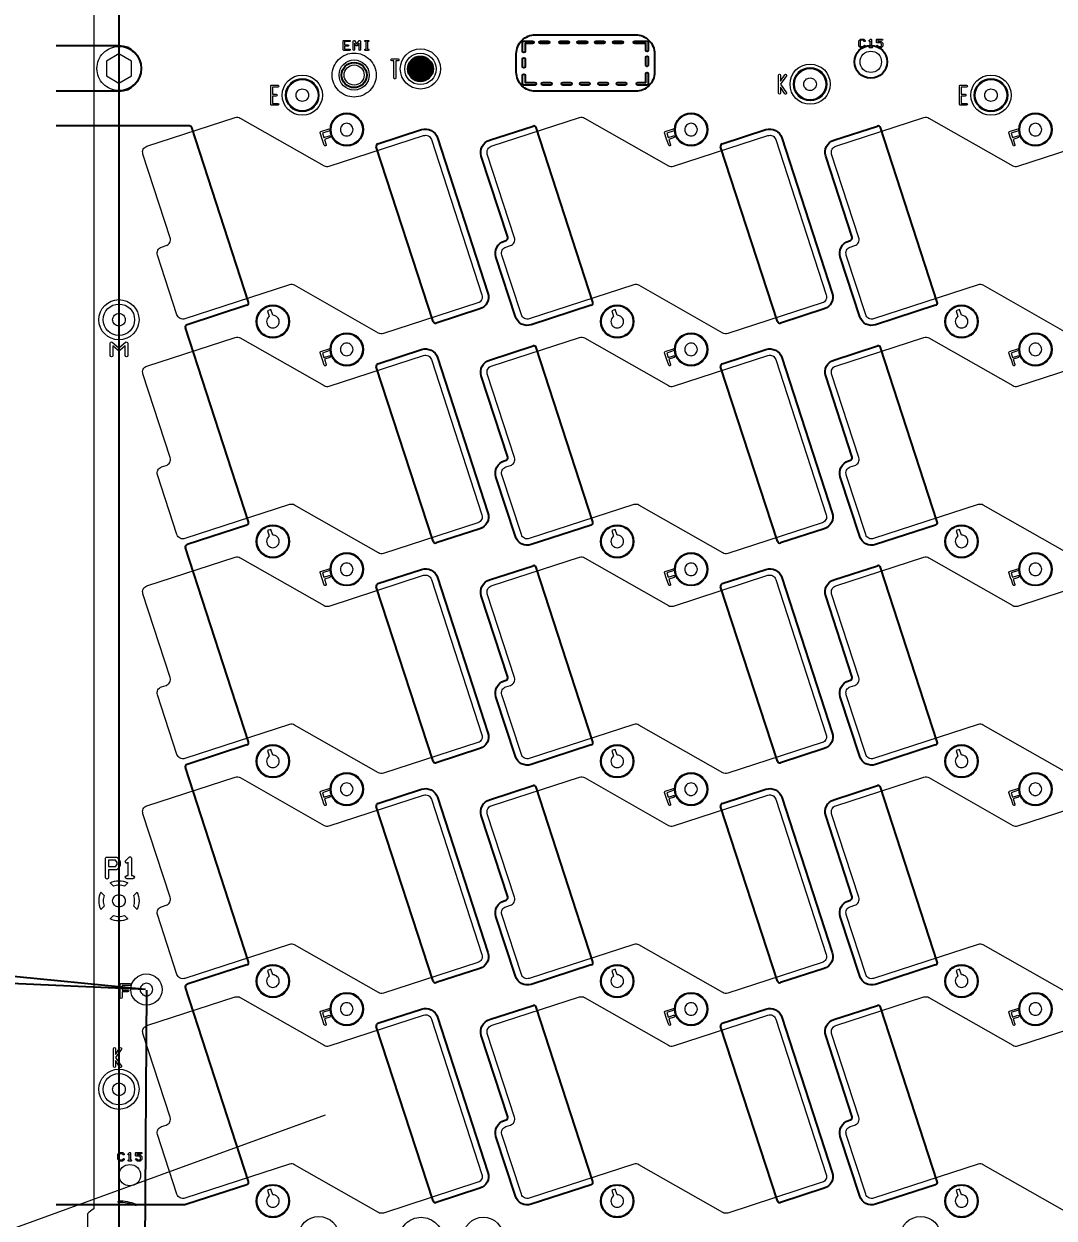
# Model space of a CAD drawing. Extents: x 2864 to 3941, y 2420 to 3182.
# Drawn here: x 3046.4 to 3128.4, y 2674.8 to 2769.9 of the extents above; entities that cross this region are included whole.
import ezdxf

# ---------------------------------------------------------------- set-up
doc = ezdxf.new("R2010")
doc.units = 0
doc.layers.get('0').update_dxf_attribs({"lineweight": 0})
doc.layers.get('Defpoints').update_dxf_attribs({"lineweight": 0})
for name, color, linetype in [('emia-t', 4, 'Continuous'), ('emia-t-dxf', 4, 'Continuous'), ('尺寸线', 3, 'Continuous'), ('工令码', 143, 'Continuous')]:
    doc.layers.add(name, color=color, linetype=linetype)
doc.layers.add('備註', color=1, linetype='Continuous', lineweight=0)
doc.styles.get("Standard").update_dxf_attribs({"font": 'simplex.shx', "height": 2.7})
doc.dimstyles.get("Standard").update_dxf_attribs({"dimtxt": 6, "dimasz": 0.18, "dimexe": 0.18, "dimexo": 0.0625, "dimgap": 0.09, "dimtad": 0, "dimzin": 0, "dimdsep": 46, "dimtxsty": 'Standard', "dimcen": 0.09, "dimadec": 0, "dimazin": 0, "dimtfac": 1, "dimtdec": 4, "dimtofl": 0, "dimtmove": 0, "dimatfit": 3, "dimfxl": 0, "dimtolj": 1, "dimtzin": 0, "dimarcsym": 0})

# ---------------------------------------------------------------- blocks, each defined once
blk = doc.blocks.new('PAD_R1')
at = {"layer": 'emia-t', "const_width": 0.5}
blk.add_lwpolyline([(0.25, 0, 1), (-0.25, 0, 1)], format="xyb", close=True, dxfattribs=at)
blk = doc.blocks.new('*D2')
at = {"layer": 'Defpoints', "color": 0, "linetype": 'Continuous'}
for p in [(3026.013, 3051.021), (3072.138, 3048.956), (3056.202, 2693.01)]:
    blk.add_point(p, dxfattribs=at)
at = {"layer": '尺寸线', "color": 0, "linetype": 'Continuous', "lineweight": -2}
for p, q in [((3026.005, 3050.841), (3018.361, 2880.116)), ((3072.076, 3048.959), (3025.833, 3051.029)), ((3010.084, 2695.255), (3017.755, 2866.578)), ((3056.139, 2693.013), (3009.896, 2695.083))]:
    blk.add_line(p, q, dxfattribs=at)
at = {"layer": '尺寸线', "color": 0, "linetype": 'Continuous'}
for points in [[(3026.035, 3050.84), (3025.975, 3050.843), (3026.013, 3051.021)], [(3010.054, 2695.256), (3010.114, 2695.254), (3010.076, 2695.075)]]:
    blk.add_solid(points, dxfattribs=at)
at = {"layer": '尺寸线', "color": 0, "linetype": 'Continuous', "insert": (3018.058, 2873.347), "char_height": 2.7, "attachment_point": 5, "rotation": 87.4364}
blk.add_mtext('\\A1;356.30', dxfattribs=at)
blk = doc.blocks.new('*D3')
at = {"layer": 'Defpoints', "color": 0, "linetype": 'Continuous'}
for p in [(3056.202, 2693.01), (3291.338, 2691.456), (3291.074, 2651.475)]:
    blk.add_point(p, dxfattribs=at)
at = {"layer": '尺寸线', "color": 0, "linetype": 'Continuous', "lineweight": -2}
for p, q in [((3056.201, 2692.948), (3055.936, 2652.85)), ((3291.338, 2691.393), (3291.073, 2651.295)), ((3056.117, 2653.028), (3166.923, 2652.296)), ((3290.894, 2651.476), (3180.088, 2652.209))]:
    blk.add_line(p, q, dxfattribs=at)
at = {"layer": '尺寸线', "color": 0, "linetype": 'Continuous'}
for points in [[(3056.118, 2653.058), (3056.117, 2652.998), (3055.937, 2653.03)], [(3290.894, 2651.446), (3290.894, 2651.506), (3291.074, 2651.475)]]:
    blk.add_solid(points, dxfattribs=at)
at = {"layer": '尺寸线', "color": 0, "linetype": 'Continuous', "insert": (3173.506, 2652.252), "char_height": 2.7, "attachment_point": 5, "rotation": 359.62128}
blk.add_mtext('\\A1;235.14', dxfattribs=at)
blk = doc.blocks.new('*D4')
at = {"layer": 'Defpoints', "color": 0, "linetype": 'Continuous'}
for p in [(3033.821, 2860.192), (3072.138, 2856.456), (3056.202, 2693.01)]:
    blk.add_point(p, dxfattribs=at)
at = {"layer": '尺寸线', "color": 0, "linetype": 'Continuous', "lineweight": -2}
for p, q in [((3033.803, 2860.013), (3026.485, 2784.957)), ((3072.076, 2856.462), (3033.642, 2860.21)), ((3017.901, 2696.925), (3025.22, 2771.981)), ((3056.139, 2693.016), (3017.705, 2696.764))]:
    blk.add_line(p, q, dxfattribs=at)
at = {"layer": '尺寸线', "color": 0, "linetype": 'Continuous'}
for points in [[(3033.833, 2860.01), (3033.773, 2860.016), (3033.821, 2860.192)], [(3017.872, 2696.928), (3017.931, 2696.923), (3017.884, 2696.746)]]:
    blk.add_solid(points, dxfattribs=at)
at = {"layer": '尺寸线', "color": 0, "linetype": 'Continuous', "insert": (3025.852, 2778.469), "char_height": 2.7, "attachment_point": 5, "rotation": 84.43096}
blk.add_mtext('\\A1;164.22', dxfattribs=at)

msp = doc.modelspace()

# ---------------------------------------------------------------- linework, layer by layer
for p, q in [((3073.739, 2767.762), (3073.623, 2767.762)), ((3055.451, 2699.371), (3055.185, 2699.638))]:
    msp.add_line(p, q)
at = {"linetype": 'Continuous'}
for points in [[(3052.011, 2859.575), (3052.011, 2675.562, 0.044688), (3051.511, 2675.159), (3051.511, 2669.978, 0.044688), (3052.011, 2669.575), (3052.011, 2664.819, -0.414215), (3053.261, 2663.569, -0.414215), (3052.011, 2662.319), (3052.011, 2659.569), (3306.011, 2659.569), (3306.011, 2662.319, -0.414215), (3304.761, 2663.569, -0.414215), (3306.011, 2664.819), (3306.011, 2704.575, 0.044688), (3306.511, 2704.978), (3306.511, 2710.159, 0.044688), (3306.011, 2710.562), (3306.011, 2766.319), (3306.011, 2859.575, 0.044688)], [(3072.657, 2767.812), (3072.657, 2768.507, -0.742416), (3072.749, 2768.535), (3072.939, 2768.25)], [(3072.757, 2768.342), (3072.757, 2767.812, -1), (3072.657, 2767.812)], [(3073.121, 2768.342), (3072.981, 2768.132, -0.535214), (3072.898, 2768.132), (3072.757, 2768.342)], [(3072.939, 2768.25), (3073.129, 2768.535, -0.742402), (3073.221, 2768.507), (3073.221, 2767.812, -1), (3073.121, 2767.812), (3073.121, 2768.342)], [(3073.623, 2767.762, -1), (3073.623, 2767.862), (3073.689, 2767.862), (3073.689, 2768.457), (3073.623, 2768.457, -1), (3073.623, 2768.557), (3073.739, 2768.557), (3073.855, 2768.557, -1), (3073.855, 2768.457), (3073.789, 2768.457), (3073.789, 2767.862), (3073.855, 2767.862, -1), (3073.855, 2767.762), (3073.739, 2767.762)], [(3113.794, 2768.49), (3113.78, 2768.476, -1), (3113.709, 2768.547)], [(3113.844, 2767.965), (3113.745, 2767.965, -1), (3113.745, 2768.065), (3113.794, 2768.065), (3113.794, 2768.49)], [(3113.709, 2768.547), (3113.809, 2768.646, -0.669786), (3113.894, 2768.611), (3113.894, 2768.065), (3113.943, 2768.065, -1), (3113.943, 2767.965), (3113.844, 2767.965)], [(3106.497, 2764.343), (3106.497, 2765.784, -1), (3106.647, 2765.784), (3106.647, 2765.304)], [(3106.647, 2765.304), (3107.007, 2765.826, -1), (3107.131, 2765.741), (3106.663, 2765.063), (3107.131, 2764.386, -1), (3107.007, 2764.301), (3106.647, 2764.823)], [(3106.647, 2764.823), (3106.647, 2764.343, -1), (3106.497, 2764.343)], [(3053.318, 2743.463), (3053.318, 2744.456, -0.63678), (3053.482, 2744.533), (3054.014, 2744.09), (3054.545, 2744.533, -0.63678), (3054.71, 2744.456), (3054.71, 2743.463, -1), (3054.51, 2743.463), (3054.51, 2744.243)], [(3053.518, 2744.243), (3053.518, 2743.463, -1), (3053.318, 2743.463)], [(3054.51, 2744.243), (3054.078, 2743.883, -0.362064), (3053.95, 2743.883), (3053.518, 2744.243)], [(3054.552, 2703.283), (3054.792, 2703.531, -0.675695), (3055.007, 2703.444), (3055.007, 2702.079), (3055.122, 2702.079, -1), (3055.122, 2701.829), (3054.882, 2701.829)], [(3054.757, 2703.135), (3054.732, 2703.109, -1), (3054.552, 2703.283)], [(3054.882, 2701.829), (3054.642, 2701.829, -1), (3054.642, 2702.079), (3054.757, 2702.079), (3054.757, 2703.135)], [(3053.314, 2701.509, -0.113254), (3054.011, 2701.669, -0.113254), (3054.709, 2701.509)], [(3054.709, 2701.509), (3054.442, 2701.242, 0.088223), (3054.011, 2701.319, 0.088221), (3053.58, 2701.242), (3053.314, 2701.509)], [(3052.571, 2700.766), (3052.838, 2700.5, 0.088223), (3052.761, 2700.069, 0.088221), (3052.838, 2699.638), (3052.571, 2699.371)], [(3055.185, 2699.638, 0.088223), (3055.261, 2700.069, 0.088221), (3055.185, 2700.5), (3055.451, 2700.766)], [(3055.451, 2700.766, -0.113254), (3055.611, 2700.069, -0.113254), (3055.451, 2699.371)], [(3053.314, 2698.629), (3053.58, 2698.895, 0.088223), (3054.011, 2698.819, 0.088221), (3054.442, 2698.895), (3054.709, 2698.629)], [(3054.709, 2698.629, -0.113255), (3054.011, 2698.469, -0.113253), (3053.314, 2698.629)], [(3053.579, 2686.876), (3053.579, 2688.317, -1), (3053.729, 2688.317), (3053.729, 2687.838)], [(3053.729, 2687.838), (3054.088, 2688.359, -1), (3054.212, 2688.274), (3053.745, 2687.597), (3054.212, 2686.919, -1), (3054.088, 2686.834), (3053.729, 2687.356)], [(3053.729, 2687.356), (3053.729, 2686.876, -1), (3053.579, 2686.876)], [(3054.837, 2679.874), (3054.823, 2679.86, -1), (3054.752, 2679.93)], [(3054.887, 2679.348), (3054.788, 2679.348, -1), (3054.788, 2679.448), (3054.837, 2679.448), (3054.837, 2679.874)], [(3054.752, 2679.93), (3054.851, 2680.03, -0.669786), (3054.937, 2679.994), (3054.937, 2679.448), (3054.986, 2679.448, -1), (3054.986, 2679.348), (3054.887, 2679.348)], [(3055.374, 2675.901, -1), (3055.336, 2675.808, 0.099109), (3053.987, 2676.069, -1), (3053.986, 2676.169)]]:
    msp.add_lwpolyline(points, format="xyb", dxfattribs=at)
for points in [[(3052.261, 2766.319, -0.414215), (3054.011, 2768.069, -0.414215), (3055.761, 2766.319, -0.414215), (3054.011, 2764.569, -0.414215)], [(3071.857, 2767.812), (3071.857, 2768.159), (3071.857, 2768.507, -0.414253), (3071.907, 2768.557), (3072.371, 2768.557, -1), (3072.371, 2768.457), (3071.957, 2768.457), (3071.957, 2768.209), (3072.255, 2768.209, -1), (3072.255, 2768.109), (3071.957, 2768.109), (3071.957, 2767.862), (3072.371, 2767.862, -1), (3072.371, 2767.762), (3071.907, 2767.762, -0.414253)], [(3112.895, 2768.115), (3112.895, 2768.512, -0.200121), (3112.91, 2768.547), (3113.009, 2768.646, -0.200121), (3113.045, 2768.661), (3113.243, 2768.661, -0.200121), (3113.279, 2768.646), (3113.378, 2768.547, -1), (3113.307, 2768.476), (3113.223, 2768.561), (3113.066, 2768.561), (3112.995, 2768.491), (3112.995, 2768.135), (3113.066, 2768.065), (3113.223, 2768.065), (3113.307, 2768.15, -1), (3113.378, 2768.079), (3113.279, 2767.98, -0.200121), (3113.243, 2767.965), (3113.045, 2767.965, -0.200121), (3113.009, 2767.98), (3112.91, 2768.079, -0.200121)], [(3114.295, 2768.413), (3114.295, 2768.611, -0.414253), (3114.345, 2768.661), (3114.743, 2768.661, -1), (3114.743, 2768.561), (3114.395, 2768.561), (3114.395, 2768.463), (3114.643, 2768.463, -0.200121), (3114.679, 2768.448), (3114.778, 2768.349, -0.200121), (3114.793, 2768.313), (3114.793, 2768.115, -0.200121), (3114.778, 2768.079), (3114.679, 2767.98, -0.200121), (3114.643, 2767.965), (3114.445, 2767.965, -0.200121), (3114.409, 2767.98), (3114.31, 2768.079, -1), (3114.381, 2768.15), (3114.466, 2768.065), (3114.623, 2768.065), (3114.693, 2768.135), (3114.693, 2768.292), (3114.623, 2768.363), (3114.345, 2768.363, -0.414253)], [(3070.976, 2765.799, -0.414215), (3072.726, 2767.549, -0.414215), (3074.476, 2765.799, -0.414215), (3072.726, 2764.049, -0.414215)], [(3075.724, 2766.927, -1), (3075.724, 2767.077), (3075.973, 2767.077), (3076.221, 2767.077, -1), (3076.221, 2766.927), (3076.048, 2766.927), (3076.048, 2765.561, -1), (3075.898, 2765.561), (3075.898, 2766.927)], [(3112.989, 2766.849, -0.414215), (3113.839, 2767.699, -0.414215), (3114.689, 2766.849, -0.414215), (3113.839, 2765.999, -0.414215)], [(3077.503, 2766.287, -0.414217), (3078.003, 2766.787, -0.414217), (3078.503, 2766.287, -0.414217), (3078.003, 2765.787, -0.414217)], [(3108.511, 2765.069, -0.414217), (3109.011, 2765.569, -0.414217), (3109.511, 2765.069, -0.414217), (3109.011, 2764.569, -0.414217)], [(3066.089, 2763.47), (3066.089, 2764.19), (3066.089, 2764.91, -0.414241), (3066.164, 2764.985), (3066.661, 2764.985, -1), (3066.661, 2764.835), (3066.239, 2764.835), (3066.239, 2764.265), (3066.536, 2764.265, -1), (3066.536, 2764.115), (3066.239, 2764.115), (3066.239, 2763.545), (3066.661, 2763.545, -1), (3066.661, 2763.395), (3066.164, 2763.395, -0.414241)], [(3068.103, 2764.196, -0.414217), (3068.603, 2764.696, -0.414217), (3069.103, 2764.196, -0.414217), (3068.603, 2763.696, -0.414217)], [(3120.889, 2763.47), (3120.889, 2764.19), (3120.889, 2764.91, -0.414241), (3120.964, 2764.985), (3121.461, 2764.985, -1), (3121.461, 2764.835), (3121.039, 2764.835), (3121.039, 2764.265), (3121.336, 2764.265, -1), (3121.336, 2764.115), (3121.039, 2764.115), (3121.039, 2763.545), (3121.461, 2763.545, -1), (3121.461, 2763.395), (3120.964, 2763.395, -0.414241)], [(3122.903, 2764.196, -0.414217), (3123.403, 2764.696, -0.414217), (3123.903, 2764.196, -0.414217), (3123.403, 2763.696, -0.414217)], [(3055.923, 2759.506, -0.41422), (3056.244, 2760.136), (3063.265, 2762.417, -0.211093), (3063.667, 2762.376), (3070.333, 2758.577, 0.211093), (3070.735, 2758.535), (3078.252, 2760.978, -0.41422), (3078.882, 2760.657), (3082.899, 2748.293, -0.414215), (3082.578, 2747.663), (3075.062, 2745.221, -0.211093), (3074.66, 2745.262), (3067.993, 2749.061, 0.211091), (3067.591, 2749.102), (3059.262, 2746.396, -0.414218), (3058.632, 2746.717), (3057.087, 2751.472, -0.414217), (3057.408, 2752.102), (3057.765, 2752.218, 0.414216), (3058.086, 2752.848)], [(3083.323, 2759.506, -0.41422), (3083.644, 2760.136), (3090.665, 2762.417, -0.211093), (3091.067, 2762.376), (3097.733, 2758.577, 0.211093), (3098.135, 2758.535), (3105.652, 2760.978, -0.41422), (3106.282, 2760.657), (3110.299, 2748.293, -0.414215), (3109.978, 2747.663), (3102.462, 2745.221, -0.211093), (3102.06, 2745.262), (3095.393, 2749.061, 0.211091), (3094.991, 2749.102), (3086.662, 2746.396, -0.414218), (3086.032, 2746.717), (3084.487, 2751.472, -0.414217), (3084.808, 2752.102), (3085.165, 2752.218, 0.414216), (3085.486, 2752.848)], [(3110.723, 2759.506, -0.41422), (3111.044, 2760.136), (3118.065, 2762.417, -0.211093), (3118.467, 2762.376), (3125.133, 2758.577, 0.211093), (3125.535, 2758.535), (3133.052, 2760.978, -0.41422), (3133.682, 2760.657), (3137.699, 2748.293, -0.414215), (3137.378, 2747.663), (3129.862, 2745.221, -0.211093), (3129.46, 2745.262), (3122.793, 2749.061, 0.211091), (3122.391, 2749.102), (3114.062, 2746.396, -0.414218), (3113.432, 2746.717), (3111.887, 2751.472, -0.414217), (3112.208, 2752.102), (3112.565, 2752.218, 0.414216), (3112.886, 2752.848)], [(3070.033, 2761.197, -0.414237), (3070.081, 2761.292), (3070.743, 2761.507, -1), (3070.789, 2761.364), (3070.199, 2761.172), (3070.314, 2760.819), (3070.739, 2760.957, -1), (3070.785, 2760.814), (3070.36, 2760.676), (3070.498, 2760.252, -1), (3070.356, 2760.205), (3070.195, 2760.701), (3070.194, 2760.701)], [(3071.638, 2761.456, 0.414217), (3072.138, 2760.956, 0.414217), (3072.638, 2761.456, 0.414217), (3072.138, 2761.956, 0.414217)], [(3097.433, 2761.197, -0.414237), (3097.481, 2761.292), (3098.143, 2761.507, -1), (3098.189, 2761.364), (3097.599, 2761.172), (3097.714, 2760.819), (3098.139, 2760.957, -1), (3098.185, 2760.814), (3097.76, 2760.676), (3097.898, 2760.252, -1), (3097.756, 2760.205), (3097.595, 2760.701), (3097.594, 2760.701)], [(3099.038, 2761.456, 0.414217), (3099.538, 2760.956, 0.414217), (3100.038, 2761.456, 0.414217), (3099.538, 2761.956, 0.414217)], [(3124.833, 2761.197, -0.414237), (3124.881, 2761.292), (3125.543, 2761.507, -1), (3125.589, 2761.364), (3124.999, 2761.172), (3125.114, 2760.819), (3125.539, 2760.957, -1), (3125.585, 2760.814), (3125.16, 2760.676), (3125.298, 2760.252, -1), (3125.156, 2760.205), (3124.995, 2760.701), (3124.994, 2760.701)], [(3126.438, 2761.456, 0.414217), (3126.938, 2760.956, 0.414217), (3127.438, 2761.456, 0.414217), (3126.938, 2761.956, 0.414217)], [(3065.011, 2746.176, -0.414215), (3066.261, 2747.426, -0.414215), (3067.511, 2746.176, -0.414215), (3066.261, 2744.926, -0.414215)], [(3065.761, 2746.176, 0.414217), (3066.261, 2745.676, 0.414217), (3066.761, 2746.176, 0.414217), (3066.261, 2746.676, 0.002897), (3066.256, 2746.676), (3066.11, 2747.127), (3065.824, 2747.034), (3065.971, 2746.584, 0.242589)], [(3092.411, 2746.176, -0.414215), (3093.661, 2747.426, -0.414215), (3094.911, 2746.176, -0.414215), (3093.661, 2744.926, -0.414215)], [(3093.161, 2746.176, 0.414217), (3093.661, 2745.676, 0.414217), (3094.161, 2746.176, 0.414217), (3093.661, 2746.676, 0.002897), (3093.656, 2746.676), (3093.51, 2747.127), (3093.224, 2747.034), (3093.371, 2746.584, 0.242589)], [(3119.811, 2746.176, -0.414215), (3121.061, 2747.426, -0.414215), (3122.311, 2746.176, -0.414215), (3121.061, 2744.926, -0.414215)], [(3120.561, 2746.176, 0.414217), (3121.061, 2745.676, 0.414217), (3121.561, 2746.176, 0.414217), (3121.061, 2746.676, 0.002897), (3121.056, 2746.676), (3120.91, 2747.127), (3120.624, 2747.034), (3120.771, 2746.584, 0.242589)], [(3053.511, 2746.319, -0.414217), (3054.011, 2746.819, -0.414217), (3054.511, 2746.319, -0.414217), (3054.011, 2745.819, -0.414217)], [(3055.923, 2742.006, -0.41422), (3056.244, 2742.636), (3063.265, 2744.917, -0.211093), (3063.667, 2744.876), (3070.333, 2741.077, 0.211093), (3070.735, 2741.035), (3078.252, 2743.478, -0.41422), (3078.882, 2743.157), (3082.899, 2730.793, -0.414215), (3082.578, 2730.163), (3075.062, 2727.721, -0.211093), (3074.66, 2727.762), (3067.993, 2731.561, 0.211091), (3067.591, 2731.602), (3059.262, 2728.896, -0.414218), (3058.632, 2729.217), (3057.087, 2733.972, -0.414217), (3057.408, 2734.602), (3057.765, 2734.718, 0.414216), (3058.086, 2735.348)], [(3071.638, 2743.956, 0.414217), (3072.138, 2743.456, 0.414217), (3072.638, 2743.956, 0.414217), (3072.138, 2744.456, 0.414217)], [(3083.323, 2742.006, -0.41422), (3083.644, 2742.636), (3090.665, 2744.917, -0.211093), (3091.067, 2744.876), (3097.733, 2741.077, 0.211093), (3098.135, 2741.035), (3105.652, 2743.478, -0.41422), (3106.282, 2743.157), (3110.299, 2730.793, -0.414215), (3109.978, 2730.163), (3102.462, 2727.721, -0.211093), (3102.06, 2727.762), (3095.393, 2731.561, 0.211091), (3094.991, 2731.602), (3086.662, 2728.896, -0.414218), (3086.032, 2729.217), (3084.487, 2733.972, -0.414217), (3084.808, 2734.602), (3085.165, 2734.718, 0.414216), (3085.486, 2735.348)], [(3099.038, 2743.956, 0.414217), (3099.538, 2743.456, 0.414217), (3100.038, 2743.956, 0.414217), (3099.538, 2744.456, 0.414217)], [(3110.723, 2742.006, -0.41422), (3111.044, 2742.636), (3118.065, 2744.917, -0.211093), (3118.467, 2744.876), (3125.133, 2741.077, 0.211093), (3125.535, 2741.035), (3133.052, 2743.478, -0.41422), (3133.682, 2743.157), (3137.699, 2730.793, -0.414215), (3137.378, 2730.163), (3129.862, 2727.721, -0.211093), (3129.46, 2727.762), (3122.793, 2731.561, 0.211091), (3122.391, 2731.602), (3114.062, 2728.896, -0.414218), (3113.432, 2729.217), (3111.887, 2733.972, -0.414217), (3112.208, 2734.602), (3112.565, 2734.718, 0.414216), (3112.886, 2735.348)], [(3126.438, 2743.956, 0.414217), (3126.938, 2743.456, 0.414217), (3127.438, 2743.956, 0.414217), (3126.938, 2744.456, 0.414217)], [(3070.033, 2743.697, -0.414237), (3070.081, 2743.792), (3070.743, 2744.007, -1), (3070.789, 2743.864), (3070.199, 2743.672), (3070.314, 2743.319), (3070.739, 2743.457, -1), (3070.785, 2743.314), (3070.36, 2743.176), (3070.498, 2742.752, -1), (3070.356, 2742.705), (3070.195, 2743.201), (3070.194, 2743.201)], [(3097.433, 2743.697, -0.414237), (3097.481, 2743.792), (3098.143, 2744.007, -1), (3098.189, 2743.864), (3097.599, 2743.672), (3097.714, 2743.319), (3098.139, 2743.457, -1), (3098.185, 2743.314), (3097.76, 2743.176), (3097.898, 2742.752, -1), (3097.756, 2742.705), (3097.595, 2743.201), (3097.594, 2743.201)], [(3124.833, 2743.697, -0.414237), (3124.881, 2743.792), (3125.543, 2744.007, -1), (3125.589, 2743.864), (3124.999, 2743.672), (3125.114, 2743.319), (3125.539, 2743.457, -1), (3125.585, 2743.314), (3125.16, 2743.176), (3125.298, 2742.752, -1), (3125.156, 2742.705), (3124.995, 2743.201), (3124.994, 2743.201)], [(3065.011, 2728.676, -0.414215), (3066.261, 2729.926, -0.414215), (3067.511, 2728.676, -0.414215), (3066.261, 2727.426, -0.414215)], [(3065.761, 2728.676, 0.414217), (3066.261, 2728.176, 0.414217), (3066.761, 2728.676, 0.414217), (3066.261, 2729.176, 0.002897), (3066.256, 2729.176), (3066.11, 2729.627), (3065.824, 2729.534), (3065.971, 2729.084, 0.242589)], [(3092.411, 2728.676, -0.414215), (3093.661, 2729.926, -0.414215), (3094.911, 2728.676, -0.414215), (3093.661, 2727.426, -0.414215)], [(3093.161, 2728.676, 0.414217), (3093.661, 2728.176, 0.414217), (3094.161, 2728.676, 0.414217), (3093.661, 2729.176, 0.002897), (3093.656, 2729.176), (3093.51, 2729.627), (3093.224, 2729.534), (3093.371, 2729.084, 0.242589)], [(3119.811, 2728.676, -0.414215), (3121.061, 2729.926, -0.414215), (3122.311, 2728.676, -0.414215), (3121.061, 2727.426, -0.414215)], [(3120.561, 2728.676, 0.414217), (3121.061, 2728.176, 0.414217), (3121.561, 2728.676, 0.414217), (3121.061, 2729.176, 0.002897), (3121.056, 2729.176), (3120.91, 2729.627), (3120.624, 2729.534), (3120.771, 2729.084, 0.242589)], [(3055.923, 2724.506, -0.41422), (3056.244, 2725.136), (3063.265, 2727.417, -0.211093), (3063.667, 2727.376), (3070.333, 2723.577, 0.211093), (3070.735, 2723.535), (3078.252, 2725.978, -0.41422), (3078.882, 2725.657), (3082.899, 2713.293, -0.414215), (3082.578, 2712.663), (3075.062, 2710.221, -0.211093), (3074.66, 2710.262), (3067.993, 2714.061, 0.211091), (3067.591, 2714.102), (3059.262, 2711.396, -0.414218), (3058.632, 2711.717), (3057.087, 2716.472, -0.414217), (3057.408, 2717.102), (3057.765, 2717.218, 0.414216), (3058.086, 2717.848)], [(3083.323, 2724.506, -0.41422), (3083.644, 2725.136), (3090.665, 2727.417, -0.211093), (3091.067, 2727.376), (3097.733, 2723.577, 0.211093), (3098.135, 2723.535), (3105.652, 2725.978, -0.41422), (3106.282, 2725.657), (3110.299, 2713.293, -0.414215), (3109.978, 2712.663), (3102.462, 2710.221, -0.211093), (3102.06, 2710.262), (3095.393, 2714.061, 0.211091), (3094.991, 2714.102), (3086.662, 2711.396, -0.414218), (3086.032, 2711.717), (3084.487, 2716.472, -0.414217), (3084.808, 2717.102), (3085.165, 2717.218, 0.414216), (3085.486, 2717.848)], [(3110.723, 2724.506, -0.41422), (3111.044, 2725.136), (3118.065, 2727.417, -0.211093), (3118.467, 2727.376), (3125.133, 2723.577, 0.211093), (3125.535, 2723.535), (3133.052, 2725.978, -0.41422), (3133.682, 2725.657), (3137.699, 2713.293, -0.414215), (3137.378, 2712.663), (3129.862, 2710.221, -0.211093), (3129.46, 2710.262), (3122.793, 2714.061, 0.211091), (3122.391, 2714.102), (3114.062, 2711.396, -0.414218), (3113.432, 2711.717), (3111.887, 2716.472, -0.414217), (3112.208, 2717.102), (3112.565, 2717.218, 0.414216), (3112.886, 2717.848)], [(3070.033, 2726.197, -0.414237), (3070.081, 2726.292), (3070.743, 2726.507, -1), (3070.789, 2726.364), (3070.199, 2726.172), (3070.314, 2725.819), (3070.739, 2725.957, -1), (3070.785, 2725.814), (3070.36, 2725.676), (3070.498, 2725.252, -1), (3070.356, 2725.205), (3070.195, 2725.701), (3070.194, 2725.701)], [(3071.638, 2726.456, 0.414217), (3072.138, 2725.956, 0.414217), (3072.638, 2726.456, 0.414217), (3072.138, 2726.956, 0.414217)], [(3097.433, 2726.197, -0.414237), (3097.481, 2726.292), (3098.143, 2726.507, -1), (3098.189, 2726.364), (3097.599, 2726.172), (3097.714, 2725.819), (3098.139, 2725.957, -1), (3098.185, 2725.814), (3097.76, 2725.676), (3097.898, 2725.252, -1), (3097.756, 2725.205), (3097.595, 2725.701), (3097.594, 2725.701)], [(3099.038, 2726.456, 0.414217), (3099.538, 2725.956, 0.414217), (3100.038, 2726.456, 0.414217), (3099.538, 2726.956, 0.414217)], [(3124.833, 2726.197, -0.414237), (3124.881, 2726.292), (3125.543, 2726.507, -1), (3125.589, 2726.364), (3124.999, 2726.172), (3125.114, 2725.819), (3125.539, 2725.957, -1), (3125.585, 2725.814), (3125.16, 2725.676), (3125.298, 2725.252, -1), (3125.156, 2725.205), (3124.995, 2725.701), (3124.994, 2725.701)], [(3126.438, 2726.456, 0.414217), (3126.938, 2725.956, 0.414217), (3127.438, 2726.456, 0.414217), (3126.938, 2726.956, 0.414217)], [(3065.011, 2711.176, -0.414215), (3066.261, 2712.426, -0.414215), (3067.511, 2711.176, -0.414215), (3066.261, 2709.926, -0.414215)], [(3065.761, 2711.176, 0.414217), (3066.261, 2710.676, 0.414217), (3066.761, 2711.176, 0.414217), (3066.261, 2711.676, 0.002897), (3066.256, 2711.676), (3066.11, 2712.127), (3065.824, 2712.034), (3065.971, 2711.584, 0.242589)], [(3092.411, 2711.176, -0.414215), (3093.661, 2712.426, -0.414215), (3094.911, 2711.176, -0.414215), (3093.661, 2709.926, -0.414215)], [(3093.161, 2711.176, 0.414217), (3093.661, 2710.676, 0.414217), (3094.161, 2711.176, 0.414217), (3093.661, 2711.676, 0.002897), (3093.656, 2711.676), (3093.51, 2712.127), (3093.224, 2712.034), (3093.371, 2711.584, 0.242589)], [(3119.811, 2711.176, -0.414215), (3121.061, 2712.426, -0.414215), (3122.311, 2711.176, -0.414215), (3121.061, 2709.926, -0.414215)], [(3120.561, 2711.176, 0.414217), (3121.061, 2710.676, 0.414217), (3121.561, 2711.176, 0.414217), (3121.061, 2711.676, 0.002897), (3121.056, 2711.676), (3120.91, 2712.127), (3120.624, 2712.034), (3120.771, 2711.584, 0.242589)], [(3055.923, 2707.006, -0.41422), (3056.244, 2707.636), (3063.265, 2709.917, -0.211093), (3063.667, 2709.876), (3070.333, 2706.077, 0.211093), (3070.735, 2706.035), (3078.252, 2708.478, -0.41422), (3078.882, 2708.157), (3082.899, 2695.793, -0.414215), (3082.578, 2695.163), (3075.062, 2692.721, -0.211093), (3074.66, 2692.762), (3067.993, 2696.561, 0.211091), (3067.591, 2696.602), (3059.262, 2693.896, -0.414218), (3058.632, 2694.217), (3057.087, 2698.972, -0.414217), (3057.408, 2699.602), (3057.765, 2699.718, 0.414216), (3058.086, 2700.348)], [(3071.638, 2708.956, 0.414217), (3072.138, 2708.456, 0.414217), (3072.638, 2708.956, 0.414217), (3072.138, 2709.456, 0.414217)], [(3083.323, 2707.006, -0.41422), (3083.644, 2707.636), (3090.665, 2709.917, -0.211093), (3091.067, 2709.876), (3097.733, 2706.077, 0.211093), (3098.135, 2706.035), (3105.652, 2708.478, -0.41422), (3106.282, 2708.157), (3110.299, 2695.793, -0.414215), (3109.978, 2695.163), (3102.462, 2692.721, -0.211093), (3102.06, 2692.762), (3095.393, 2696.561, 0.211091), (3094.991, 2696.602), (3086.662, 2693.896, -0.414218), (3086.032, 2694.217), (3084.487, 2698.972, -0.414217), (3084.808, 2699.602), (3085.165, 2699.718, 0.414216), (3085.486, 2700.348)], [(3099.038, 2708.956, 0.414217), (3099.538, 2708.456, 0.414217), (3100.038, 2708.956, 0.414217), (3099.538, 2709.456, 0.414217)], [(3110.723, 2707.006, -0.41422), (3111.044, 2707.636), (3118.065, 2709.917, -0.211093), (3118.467, 2709.876), (3125.133, 2706.077, 0.211093), (3125.535, 2706.035), (3133.052, 2708.478, -0.41422), (3133.682, 2708.157), (3137.699, 2695.793, -0.414215), (3137.378, 2695.163), (3129.862, 2692.721, -0.211093), (3129.46, 2692.762), (3122.793, 2696.561, 0.211091), (3122.391, 2696.602), (3114.062, 2693.896, -0.414218), (3113.432, 2694.217), (3111.887, 2698.972, -0.414217), (3112.208, 2699.602), (3112.565, 2699.718, 0.414216), (3112.886, 2700.348)], [(3126.438, 2708.956, 0.414217), (3126.938, 2708.456, 0.414217), (3127.438, 2708.956, 0.414217), (3126.938, 2709.456, 0.414217)], [(3070.033, 2708.697, -0.414237), (3070.081, 2708.792), (3070.743, 2709.007, -1), (3070.789, 2708.864), (3070.199, 2708.672), (3070.314, 2708.319), (3070.739, 2708.457, -1), (3070.785, 2708.314), (3070.36, 2708.176), (3070.498, 2707.752, -1), (3070.356, 2707.705), (3070.195, 2708.201), (3070.194, 2708.201)], [(3097.433, 2708.697, -0.414237), (3097.481, 2708.792), (3098.143, 2709.007, -1), (3098.189, 2708.864), (3097.599, 2708.672), (3097.714, 2708.319), (3098.139, 2708.457, -1), (3098.185, 2708.314), (3097.76, 2708.176), (3097.898, 2707.752, -1), (3097.756, 2707.705), (3097.595, 2708.201), (3097.594, 2708.201)], [(3124.833, 2708.697, -0.414237), (3124.881, 2708.792), (3125.543, 2709.007, -1), (3125.589, 2708.864), (3124.999, 2708.672), (3125.114, 2708.319), (3125.539, 2708.457, -1), (3125.585, 2708.314), (3125.16, 2708.176), (3125.298, 2707.752, -1), (3125.156, 2707.705), (3124.995, 2708.201), (3124.994, 2708.201)], [(3052.932, 2701.922), (3052.932, 2702.671), (3052.932, 2703.421, -0.414226), (3053.057, 2703.546), (3053.809, 2703.546, -0.235848), (3053.908, 2703.496), (3054.096, 2703.247, -0.163746), (3054.122, 2703.172), (3054.122, 2702.92, -0.163734), (3054.096, 2702.845), (3053.908, 2702.596, -0.23584), (3053.809, 2702.546), (3053.182, 2702.546), (3053.182, 2701.922, -1)], [(3053.511, 2700.069, -0.414217), (3054.011, 2700.569, -0.414217), (3054.511, 2700.069, -0.414217), (3054.011, 2699.569, -0.414217)], [(3065.011, 2693.676, -0.414215), (3066.261, 2694.926, -0.414215), (3067.511, 2693.676, -0.414215), (3066.261, 2692.426, -0.414215)], [(3092.411, 2693.676, -0.414215), (3093.661, 2694.926, -0.414215), (3094.911, 2693.676, -0.414215), (3093.661, 2692.426, -0.414215)], [(3119.811, 2693.676, -0.414215), (3121.061, 2694.926, -0.414215), (3122.311, 2693.676, -0.414215), (3121.061, 2692.426, -0.414215)], [(3065.761, 2693.676, 0.414217), (3066.261, 2693.176, 0.414217), (3066.761, 2693.676, 0.414217), (3066.261, 2694.176, 0.002897), (3066.256, 2694.176), (3066.11, 2694.627), (3065.824, 2694.534), (3065.971, 2694.084, 0.242589)], [(3093.161, 2693.676, 0.414217), (3093.661, 2693.176, 0.414217), (3094.161, 2693.676, 0.414217), (3093.661, 2694.176, 0.002897), (3093.656, 2694.176), (3093.51, 2694.627), (3093.224, 2694.534), (3093.371, 2694.084, 0.242589)], [(3120.561, 2693.676, 0.414217), (3121.061, 2693.176, 0.414217), (3121.561, 2693.676, 0.414217), (3121.061, 2694.176, 0.002897), (3121.056, 2694.176), (3120.91, 2694.627), (3120.624, 2694.534), (3120.771, 2694.084, 0.242589)], [(3054.12, 2692.372), (3054.12, 2692.893), (3054.12, 2693.415, -0.414241), (3054.195, 2693.49), (3054.89, 2693.49, -1), (3054.89, 2693.34), (3054.27, 2693.34), (3054.27, 2692.968), (3054.716, 2692.968, -1), (3054.716, 2692.818), (3054.27, 2692.818), (3054.27, 2692.372, -1)], [(3055.702, 2693.01, 0.414217), (3056.202, 2692.51, 0.414217), (3056.702, 2693.01, 0.414217), (3056.202, 2693.51, 0.414217)], [(3055.923, 2689.506, -0.41422), (3056.244, 2690.136), (3063.265, 2692.417, -0.211093), (3063.667, 2692.376), (3070.333, 2688.577, 0.211093), (3070.735, 2688.535), (3078.252, 2690.978, -0.41422), (3078.882, 2690.657), (3082.899, 2678.293, -0.414215), (3082.578, 2677.663), (3075.062, 2675.221, -0.211093), (3074.66, 2675.262), (3067.993, 2679.061, 0.211091), (3067.591, 2679.102), (3059.262, 2676.396, -0.414218), (3058.632, 2676.717), (3057.087, 2681.472, -0.414217), (3057.408, 2682.102), (3057.765, 2682.218, 0.414216), (3058.086, 2682.848)], [(3083.323, 2689.506, -0.41422), (3083.644, 2690.136), (3090.665, 2692.417, -0.211093), (3091.067, 2692.376), (3097.733, 2688.577, 0.211093), (3098.135, 2688.535), (3105.652, 2690.978, -0.41422), (3106.282, 2690.657), (3110.299, 2678.293, -0.414215), (3109.978, 2677.663), (3102.462, 2675.221, -0.211093), (3102.06, 2675.262), (3095.393, 2679.061, 0.211091), (3094.991, 2679.102), (3086.662, 2676.396, -0.414218), (3086.032, 2676.717), (3084.487, 2681.472, -0.414217), (3084.808, 2682.102), (3085.165, 2682.218, 0.414216), (3085.486, 2682.848)], [(3110.723, 2689.506, -0.41422), (3111.044, 2690.136), (3118.065, 2692.417, -0.211093), (3118.467, 2692.376), (3125.133, 2688.577, 0.211093), (3125.535, 2688.535), (3133.052, 2690.978, -0.41422), (3133.682, 2690.657), (3137.699, 2678.293, -0.414215), (3137.378, 2677.663), (3129.862, 2675.221, -0.211093), (3129.46, 2675.262), (3122.793, 2679.061, 0.211091), (3122.391, 2679.102), (3114.062, 2676.396, -0.414218), (3113.432, 2676.717), (3111.887, 2681.472, -0.414217), (3112.208, 2682.102), (3112.565, 2682.218, 0.414216), (3112.886, 2682.848)], [(3070.033, 2691.197, -0.414237), (3070.081, 2691.292), (3070.743, 2691.507, -1), (3070.789, 2691.364), (3070.199, 2691.172), (3070.314, 2690.819), (3070.739, 2690.957, -1), (3070.785, 2690.814), (3070.36, 2690.676), (3070.498, 2690.252, -1), (3070.356, 2690.205), (3070.195, 2690.701), (3070.194, 2690.701)], [(3071.638, 2691.456, 0.414217), (3072.138, 2690.956, 0.414217), (3072.638, 2691.456, 0.414217), (3072.138, 2691.956, 0.414217)], [(3097.433, 2691.197, -0.414237), (3097.481, 2691.292), (3098.143, 2691.507, -1), (3098.189, 2691.364), (3097.599, 2691.172), (3097.714, 2690.819), (3098.139, 2690.957, -1), (3098.185, 2690.814), (3097.76, 2690.676), (3097.898, 2690.252, -1), (3097.756, 2690.205), (3097.595, 2690.701), (3097.594, 2690.701)], [(3099.038, 2691.456, 0.414217), (3099.538, 2690.956, 0.414217), (3100.038, 2691.456, 0.414217), (3099.538, 2691.956, 0.414217)], [(3124.833, 2691.197, -0.414237), (3124.881, 2691.292), (3125.543, 2691.507, -1), (3125.589, 2691.364), (3124.999, 2691.172), (3125.114, 2690.819), (3125.539, 2690.957, -1), (3125.585, 2690.814), (3125.16, 2690.676), (3125.298, 2690.252, -1), (3125.156, 2690.205), (3124.995, 2690.701), (3124.994, 2690.701)], [(3126.438, 2691.456, 0.414217), (3126.938, 2690.956, 0.414217), (3127.438, 2691.456, 0.414217), (3126.938, 2691.956, 0.414217)], [(3053.511, 2685.069, -0.414217), (3054.011, 2685.569, -0.414217), (3054.511, 2685.069, -0.414217), (3054.011, 2684.569, -0.414217)], [(3053.938, 2679.498), (3053.938, 2679.895, -0.200121), (3053.953, 2679.931), (3054.052, 2680.03, -0.200121), (3054.088, 2680.044), (3054.286, 2680.044, -0.200121), (3054.322, 2680.03), (3054.421, 2679.93, -1), (3054.35, 2679.86), (3054.265, 2679.944), (3054.108, 2679.944), (3054.038, 2679.874), (3054.038, 2679.518), (3054.108, 2679.448), (3054.265, 2679.448), (3054.35, 2679.533, -1), (3054.421, 2679.462), (3054.322, 2679.363, -0.200121), (3054.286, 2679.348), (3054.088, 2679.348, -0.200121), (3054.052, 2679.363), (3053.953, 2679.462, -0.200121)], [(3055.338, 2679.796), (3055.338, 2679.994, -0.414253), (3055.388, 2680.044), (3055.786, 2680.044, -1), (3055.786, 2679.944), (3055.438, 2679.944), (3055.438, 2679.846), (3055.686, 2679.846, -0.200121), (3055.722, 2679.831), (3055.821, 2679.732, -0.200121), (3055.836, 2679.696), (3055.836, 2679.498, -0.200121), (3055.821, 2679.462), (3055.722, 2679.363, -0.200121), (3055.686, 2679.348), (3055.488, 2679.348, -0.200121), (3055.452, 2679.363), (3055.353, 2679.462, -1), (3055.424, 2679.533), (3055.508, 2679.448), (3055.665, 2679.448), (3055.736, 2679.518), (3055.736, 2679.676), (3055.665, 2679.746), (3055.388, 2679.746, -0.414253)], [(3054.032, 2678.232, -0.414215), (3054.882, 2679.082, -0.414215), (3055.732, 2678.232, -0.414215), (3054.882, 2677.382, -0.414215)], [(3065.011, 2676.176, -0.414215), (3066.261, 2677.426, -0.414215), (3067.511, 2676.176, -0.414215), (3066.261, 2674.926, -0.414215)], [(3065.761, 2676.176, 0.414217), (3066.261, 2675.676, 0.414217), (3066.761, 2676.176, 0.414217), (3066.261, 2676.676, 0.002897), (3066.256, 2676.676), (3066.11, 2677.127), (3065.824, 2677.034), (3065.971, 2676.584, 0.242589)], [(3092.411, 2676.176, -0.414215), (3093.661, 2677.426, -0.414215), (3094.911, 2676.176, -0.414215), (3093.661, 2674.926, -0.414215)], [(3093.161, 2676.176, 0.414217), (3093.661, 2675.676, 0.414217), (3094.161, 2676.176, 0.414217), (3093.661, 2676.676, 0.002897), (3093.656, 2676.676), (3093.51, 2677.127), (3093.224, 2677.034), (3093.371, 2676.584, 0.242589)], [(3119.811, 2676.176, -0.414215), (3121.061, 2677.426, -0.414215), (3122.311, 2676.176, -0.414215), (3121.061, 2674.926, -0.414215)], [(3120.561, 2676.176, 0.414217), (3121.061, 2675.676, 0.414217), (3121.561, 2676.176, 0.414217), (3121.061, 2676.676, 0.002897), (3121.056, 2676.676), (3120.91, 2677.127), (3120.624, 2677.034), (3120.771, 2676.584, 0.242589)], [(3076.302, 2673.127, -0.414215), (3078.052, 2674.877, -0.414215), (3079.802, 2673.127, -0.414215), (3078.052, 2671.377, -0.414215)]]:
    msp.add_lwpolyline(points, format="xyb", close=True, dxfattribs=at)
for points in [[(3053.011, 2765.741), (3054.011, 2765.164), (3055.011, 2765.741), (3055.011, 2766.896), (3054.011, 2767.473), (3053.011, 2766.896)], [(3053.182, 2702.796), (3053.746, 2702.796), (3053.872, 2702.962), (3053.872, 2703.13), (3053.746, 2703.296), (3053.182, 2703.296)]]:
    msp.add_lwpolyline(points, close=True, dxfattribs=at)
for centre, radius in [((3078.003, 2766.287), 1.6), ((3078.003, 2766.287), 1.25), ((3072.726, 2765.799), 1.2), ((3072.726, 2765.799), 0.8), ((3109.011, 2765.069), 1.6), ((3109.011, 2765.069), 1.25), ((3068.603, 2764.196), 1.6), ((3068.603, 2764.196), 1.25), ((3123.403, 2764.196), 1.6), ((3123.403, 2764.196), 1.25), ((3072.138, 2761.456), 1.25), ((3099.538, 2761.456), 1.25), ((3126.938, 2761.456), 1.25), ((3054.011, 2746.319), 1.6), ((3054.011, 2746.319), 1.25), ((3072.138, 2743.956), 1.25), ((3099.538, 2743.956), 1.25), ((3126.938, 2743.956), 1.25), ((3072.138, 2726.456), 1.25), ((3099.538, 2726.456), 1.25), ((3126.938, 2726.456), 1.25), ((3072.138, 2708.956), 1.25), ((3099.538, 2708.956), 1.25), ((3126.938, 2708.956), 1.25), ((3056.202, 2693.01), 1.25), ((3072.138, 2691.456), 1.25), ((3099.538, 2691.456), 1.25), ((3126.938, 2691.456), 1.25), ((3054.011, 2685.069), 1.6), ((3054.011, 2685.069), 1.25), ((3069.914, 2673.349), 1.6), ((3083.003, 2673.287), 1.6), ((3117.799, 2673.349), 1.6)]:
    msp.add_circle(centre, radius)
for centre, radius, start, end in [((3054.011, 2700.069), 1.6, 154.15499, 180.00004), ((3054.011, 2700.069), 1.6, 179.99996, 205.84501), ((3054.011, 2672.569), 3.6, 67.75614, 90.3959)]:
    msp.add_arc(centre, radius, start, end)
at = {"layer": 'emia-t-dxf'}
for p, q in [((3054.011, 2768.119), (3049.011, 2768.119)), ((3054.011, 2764.519), (3049.011, 2764.519)), ((3059.623, 2761.749), (3049.011, 2761.749)), ((3064.325, 2747.725), (3059.813, 2761.611)), ((3083.49, 2760.611), (3086.961, 2761.739)), ((3091.725, 2747.725), (3087.213, 2761.611)), ((3110.89, 2760.611), (3114.361, 2761.739)), ((3119.125, 2747.725), (3114.613, 2761.611)), ((3079.004, 2746.186), (3074.492, 2760.072)), ((3106.404, 2746.186), (3101.892, 2760.072)), ((3064.196, 2747.473), (3059.433, 2745.926)), ((3064.325, 2730.225), (3059.305, 2745.674)), ((3083.49, 2743.111), (3086.961, 2744.239)), ((3091.725, 2730.225), (3087.213, 2744.111)), ((3110.89, 2743.111), (3114.361, 2744.239)), ((3119.125, 2730.225), (3114.613, 2744.111)), ((3079.004, 2728.686), (3074.492, 2742.572)), ((3106.404, 2728.686), (3101.892, 2742.572)), ((3064.196, 2729.973), (3059.433, 2728.426)), ((3064.325, 2712.725), (3059.305, 2728.174)), ((3083.49, 2725.611), (3086.961, 2726.739)), ((3091.725, 2712.725), (3087.213, 2726.611)), ((3110.89, 2725.611), (3114.361, 2726.739)), ((3119.125, 2712.725), (3114.613, 2726.611)), ((3079.004, 2711.186), (3074.492, 2725.072)), ((3106.404, 2711.186), (3101.892, 2725.072)), ((3064.196, 2712.473), (3059.433, 2710.926)), ((3064.325, 2695.225), (3059.305, 2710.674)), ((3083.49, 2708.111), (3086.961, 2709.239)), ((3091.725, 2695.225), (3087.213, 2709.111)), ((3110.89, 2708.111), (3114.361, 2709.239)), ((3119.125, 2695.225), (3114.613, 2709.111)), ((3079.004, 2693.686), (3074.492, 2707.572)), ((3106.404, 2693.686), (3101.892, 2707.572)), ((3064.196, 2694.973), (3059.433, 2693.426)), ((3064.325, 2677.725), (3059.305, 2693.174)), ((3083.49, 2690.611), (3086.961, 2691.739)), ((3091.725, 2677.725), (3087.213, 2691.611)), ((3110.89, 2690.611), (3114.361, 2691.739)), ((3119.125, 2677.725), (3114.613, 2691.611)), ((3079.004, 2676.186), (3074.492, 2690.072)), ((3106.404, 2676.186), (3101.892, 2690.072)), ((3059.107, 2675.871), (3049.011, 2675.871))]:
    msp.add_line(p, q, dxfattribs=at)
at = {"layer": 'emia-t-dxf', "linetype": 'Continuous'}
msp.add_lwpolyline([(3054.011, 2661.569), (3304.011, 2661.569), (3304.011, 3066.569), (3054.011, 3066.569)], close=True, dxfattribs=at)
msp.add_lwpolyline([(3085.632, 2766.023), (3085.632, 2767.483, -0.414215), (3087.152, 2769.003), (3095.112, 2769.003, -0.414215), (3096.632, 2767.483), (3096.632, 2766.023, -0.414215), (3095.112, 2764.503), (3087.152, 2764.503, -0.414215)], format="xyb", close=True, dxfattribs=at)
for points in [[(3074.621, 2760.324), (3078.097, 2761.453, -0.414215), (3079.357, 2760.811), (3083.375, 2748.447, -0.414216), (3082.732, 2747.187), (3079.256, 2746.058)], [(3102.021, 2760.324), (3105.497, 2761.453, -0.414215), (3106.757, 2760.811), (3110.775, 2748.447, -0.414216), (3110.132, 2747.187), (3106.656, 2746.058)], [(3084.949, 2752.884), (3082.848, 2759.351, -0.414215), (3083.49, 2760.611)], [(3112.349, 2752.884), (3110.248, 2759.351, -0.414215), (3110.89, 2760.611)], [(3091.596, 2747.473), (3086.816, 2745.92, -0.414215), (3085.556, 2746.562), (3084.011, 2751.318, -0.414214), (3084.653, 2752.578), (3084.821, 2752.632)], [(3118.996, 2747.473), (3114.216, 2745.92, -0.414215), (3112.956, 2746.562), (3111.411, 2751.318, -0.414214), (3112.053, 2752.578), (3112.221, 2752.632)], [(3074.621, 2742.824), (3078.097, 2743.953, -0.414215), (3079.357, 2743.311), (3083.375, 2730.947, -0.414216), (3082.732, 2729.687), (3079.256, 2728.558)], [(3102.021, 2742.824), (3105.497, 2743.953, -0.414215), (3106.757, 2743.311), (3110.775, 2730.947, -0.414216), (3110.132, 2729.687), (3106.656, 2728.558)], [(3084.949, 2735.384), (3082.848, 2741.851, -0.414215), (3083.49, 2743.111)], [(3112.349, 2735.384), (3110.248, 2741.851, -0.414215), (3110.89, 2743.111)], [(3091.596, 2729.973), (3086.816, 2728.42, -0.414215), (3085.556, 2729.062), (3084.011, 2733.818, -0.414214), (3084.653, 2735.078), (3084.821, 2735.132)], [(3118.996, 2729.973), (3114.216, 2728.42, -0.414215), (3112.956, 2729.062), (3111.411, 2733.818, -0.414214), (3112.053, 2735.078), (3112.221, 2735.132)], [(3074.621, 2725.324), (3078.097, 2726.453, -0.414215), (3079.357, 2725.811), (3083.375, 2713.447, -0.414216), (3082.732, 2712.187), (3079.256, 2711.058)], [(3102.021, 2725.324), (3105.497, 2726.453, -0.414215), (3106.757, 2725.811), (3110.775, 2713.447, -0.414216), (3110.132, 2712.187), (3106.656, 2711.058)], [(3084.949, 2717.884), (3082.848, 2724.351, -0.414215), (3083.49, 2725.611)], [(3112.349, 2717.884), (3110.248, 2724.351, -0.414215), (3110.89, 2725.611)], [(3091.596, 2712.473), (3086.816, 2710.92, -0.414215), (3085.556, 2711.562), (3084.011, 2716.318, -0.414214), (3084.653, 2717.578), (3084.821, 2717.632)], [(3118.996, 2712.473), (3114.216, 2710.92, -0.414215), (3112.956, 2711.562), (3111.411, 2716.318, -0.414214), (3112.053, 2717.578), (3112.221, 2717.632)], [(3074.621, 2707.824), (3078.097, 2708.953, -0.414215), (3079.357, 2708.311), (3083.375, 2695.947, -0.414216), (3082.732, 2694.687), (3079.256, 2693.558)], [(3102.021, 2707.824), (3105.497, 2708.953, -0.414215), (3106.757, 2708.311), (3110.775, 2695.947, -0.414216), (3110.132, 2694.687), (3106.656, 2693.558)], [(3084.949, 2700.384), (3082.848, 2706.851, -0.414215), (3083.49, 2708.111)], [(3112.349, 2700.384), (3110.248, 2706.851, -0.414215), (3110.89, 2708.111)], [(3091.596, 2694.973), (3086.816, 2693.42, -0.414215), (3085.556, 2694.062), (3084.011, 2698.818, -0.414214), (3084.653, 2700.078), (3084.821, 2700.132)], [(3118.996, 2694.973), (3114.216, 2693.42, -0.414215), (3112.956, 2694.062), (3111.411, 2698.818, -0.414214), (3112.053, 2700.078), (3112.221, 2700.132)], [(3074.621, 2690.324), (3078.097, 2691.453, -0.414215), (3079.357, 2690.811), (3083.375, 2678.447, -0.414216), (3082.732, 2677.187), (3079.256, 2676.058)], [(3102.021, 2690.324), (3105.497, 2691.453, -0.414215), (3106.757, 2690.811), (3110.775, 2678.447, -0.414216), (3110.132, 2677.187), (3106.656, 2676.058)], [(3084.949, 2682.884), (3082.848, 2689.351, -0.414215), (3083.49, 2690.611)], [(3112.349, 2682.884), (3110.248, 2689.351, -0.414215), (3110.89, 2690.611)], [(3091.596, 2677.473), (3086.816, 2675.92, -0.414215), (3085.556, 2676.562), (3084.011, 2681.318, -0.414214), (3084.653, 2682.578), (3084.821, 2682.632)], [(3118.996, 2677.473), (3114.216, 2675.92, -0.414215), (3112.956, 2676.562), (3111.411, 2681.318, -0.414214), (3112.053, 2682.578), (3112.221, 2682.632)], [(3064.196, 2677.473), (3059.416, 2675.92, -0.078709), (3059.107, 2675.871)]]:
    msp.add_lwpolyline(points, format="xyb", dxfattribs=at)
at = {"layer": 'emia-t-dxf'}
for centre, radius in [((3113.839, 2766.849), 1.3), ((3078.003, 2766.287), 1), ((3072.726, 2765.799), 1), ((3109.011, 2765.069), 1.3), ((3068.603, 2764.196), 1.3), ((3123.403, 2764.196), 1.3), ((3072.138, 2761.456), 1.3), ((3099.538, 2761.456), 1.3), ((3126.938, 2761.456), 1.3), ((3066.261, 2746.176), 1.3), ((3093.661, 2746.176), 1.3), ((3121.061, 2746.176), 1.3), ((3072.138, 2743.956), 1.3), ((3099.538, 2743.956), 1.3), ((3126.938, 2743.956), 1.3), ((3066.261, 2728.676), 1.3), ((3093.661, 2728.676), 1.3), ((3121.061, 2728.676), 1.3), ((3072.138, 2726.456), 1.3), ((3099.538, 2726.456), 1.3), ((3126.938, 2726.456), 1.3), ((3066.261, 2711.176), 1.3), ((3093.661, 2711.176), 1.3), ((3121.061, 2711.176), 1.3), ((3072.138, 2708.956), 1.3), ((3099.538, 2708.956), 1.3), ((3126.938, 2708.956), 1.3), ((3066.261, 2693.676), 1.3), ((3093.661, 2693.676), 1.3), ((3121.061, 2693.676), 1.3), ((3072.138, 2691.456), 1.3), ((3099.538, 2691.456), 1.3), ((3126.938, 2691.456), 1.3), ((3066.261, 2676.176), 1.3), ((3093.661, 2676.176), 1.3), ((3121.061, 2676.176), 1.3)]:
    msp.add_circle(centre, radius, dxfattribs=at)
for centre, radius, start, end in [((3054.011, 2766.319), 1.8, 270, 90), ((3059.623, 2761.549), 0.2, 18.00006, 90.00019), ((3087.023, 2761.549), 0.2, 17.99976, 108.00044), ((3114.423, 2761.549), 0.2, 17.99976, 108.00044), ((3074.682, 2760.133), 0.2, 107.99976, 198.00044), ((3102.082, 2760.133), 0.2, 107.99976, 198.00044), ((3084.759, 2752.822), 0.2, 287.99976, 18.00044), ((3112.159, 2752.822), 0.2, 287.99976, 18.00044), ((3064.134, 2747.664), 0.2, 288.00044, 17.99976), ((3091.534, 2747.664), 0.2, 288.00044, 17.99976), ((3118.934, 2747.664), 0.2, 288.00044, 17.99976), ((3079.194, 2746.248), 0.2, 198.00044, 287.99976), ((3106.594, 2746.248), 0.2, 198.00044, 287.99976), ((3059.495, 2745.736), 0.2, 107.99976, 198.00044), ((3087.023, 2744.049), 0.2, 17.99976, 108.00044), ((3114.423, 2744.049), 0.2, 17.99976, 108.00044), ((3074.682, 2742.633), 0.2, 107.99976, 198.00044), ((3102.082, 2742.633), 0.2, 107.99976, 198.00044), ((3084.759, 2735.322), 0.2, 287.99976, 18.00044), ((3112.159, 2735.322), 0.2, 287.99976, 18.00044), ((3064.134, 2730.164), 0.2, 288.00044, 17.99976), ((3091.534, 2730.164), 0.2, 288.00044, 17.99976), ((3118.934, 2730.164), 0.2, 288.00044, 17.99976), ((3059.495, 2728.236), 0.2, 107.99976, 198.00044), ((3079.194, 2728.748), 0.2, 198.00044, 287.99976), ((3106.594, 2728.748), 0.2, 198.00044, 287.99976), ((3087.023, 2726.549), 0.2, 17.99976, 108.00044), ((3114.423, 2726.549), 0.2, 17.99976, 108.00044), ((3074.682, 2725.133), 0.2, 107.99976, 198.00044), ((3102.082, 2725.133), 0.2, 107.99976, 198.00044), ((3084.759, 2717.822), 0.2, 287.99976, 18.00044), ((3112.159, 2717.822), 0.2, 287.99976, 18.00044), ((3064.134, 2712.664), 0.2, 288.00044, 17.99976), ((3091.534, 2712.664), 0.2, 288.00044, 17.99976), ((3118.934, 2712.664), 0.2, 288.00044, 17.99976), ((3079.194, 2711.248), 0.2, 198.00044, 287.99976), ((3106.594, 2711.248), 0.2, 198.00044, 287.99976), ((3059.495, 2710.736), 0.2, 107.99976, 198.00044), ((3087.023, 2709.049), 0.2, 17.99976, 108.00044), ((3114.423, 2709.049), 0.2, 17.99976, 108.00044), ((3074.682, 2707.633), 0.2, 107.99976, 198.00044), ((3102.082, 2707.633), 0.2, 107.99976, 198.00044), ((3084.759, 2700.322), 0.2, 287.99976, 18.00044), ((3112.159, 2700.322), 0.2, 287.99976, 18.00044), ((3064.134, 2695.164), 0.2, 288.00044, 17.99976), ((3091.534, 2695.164), 0.2, 288.00044, 17.99976), ((3118.934, 2695.164), 0.2, 288.00044, 17.99976), ((3059.495, 2693.236), 0.2, 107.99976, 198.00044), ((3079.194, 2693.748), 0.2, 198.00044, 287.99976), ((3106.594, 2693.748), 0.2, 198.00044, 287.99976), ((3087.023, 2691.549), 0.2, 17.99976, 108.00044), ((3114.423, 2691.549), 0.2, 17.99976, 108.00044), ((3074.682, 2690.133), 0.2, 107.99976, 198.00044), ((3102.082, 2690.133), 0.2, 107.99976, 198.00044), ((3084.759, 2682.822), 0.2, 287.99976, 18.00044), ((3112.159, 2682.822), 0.2, 287.99976, 18.00044), ((3064.134, 2677.664), 0.2, 288.00044, 17.99976), ((3091.534, 2677.664), 0.2, 288.00044, 17.99976), ((3118.934, 2677.664), 0.2, 288.00044, 17.99976), ((3079.194, 2676.248), 0.2, 198.00044, 287.99976), ((3106.594, 2676.248), 0.2, 198.00044, 287.99976)]:
    msp.add_arc(centre, radius, start, end, dxfattribs=at)
at = {"layer": '備註', "linetype": 'Continuous'}
msp.add_line((2998.735, 2656.92), (3070.441, 2683.047), dxfattribs=at)
at = {"layer": '工令码', "linetype": 'Continuous'}
for points in [[(3086.132, 2767.687), (3086.132, 2768.403, -0.414228), (3086.232, 2768.503), (3086.92, 2768.503, -1), (3086.92, 2768.303), (3086.332, 2768.303), (3086.332, 2767.687, -1)], [(3087.55, 2768.303, -1), (3087.55, 2768.503), (3088.168, 2768.503, -1), (3088.168, 2768.303)], [(3089.132, 2768.303, -1), (3089.132, 2768.503), (3089.75, 2768.503, -1), (3089.75, 2768.303)], [(3090.579, 2768.303, -1), (3090.579, 2768.503), (3091.197, 2768.503, -1), (3091.197, 2768.303)], [(3091.964, 2768.303, -1), (3091.964, 2768.503), (3092.582, 2768.503, -1), (3092.582, 2768.303)], [(3093.418, 2768.303, -1), (3093.418, 2768.503), (3094.036, 2768.503, -1), (3094.036, 2768.303)], [(3095.066, 2768.303, -1), (3095.066, 2768.503), (3096.032, 2768.503, -0.414228), (3096.132, 2768.403), (3096.132, 2767.768, -1), (3095.932, 2767.768), (3095.932, 2768.303)], [(3086.132, 2766.475), (3086.132, 2767.075, -1), (3086.332, 2767.075), (3086.332, 2766.475, -1)], [(3095.932, 2766.591), (3095.932, 2767.191, -1), (3096.132, 2767.191), (3096.132, 2766.591, -1)], [(3086.132, 2765.103), (3086.132, 2765.763, -1), (3086.332, 2765.763), (3086.332, 2765.203), (3087.119, 2765.203, -1), (3087.119, 2765.003), (3086.232, 2765.003, -0.414228)], [(3087.737, 2765.003, -1), (3087.737, 2765.203), (3088.355, 2765.203, -1), (3088.355, 2765.003)], [(3089.328, 2765.003, -1), (3089.328, 2765.203), (3089.946, 2765.203, -1), (3089.946, 2765.003)], [(3090.778, 2765.003, -1), (3090.778, 2765.203), (3091.396, 2765.203, -1), (3091.396, 2765.003)], [(3092.236, 2765.003, -1), (3092.236, 2765.203), (3092.854, 2765.203, -1), (3092.854, 2765.003)], [(3093.69, 2765.003, -1), (3093.69, 2765.203), (3094.308, 2765.203, -1), (3094.308, 2765.003)], [(3095.299, 2765.003, -1), (3095.299, 2765.203), (3095.932, 2765.203), (3095.932, 2765.908, -1), (3096.132, 2765.908), (3096.132, 2765.103, -0.414228), (3096.032, 2765.003)]]:
    msp.add_lwpolyline(points, format="xyb", close=True, dxfattribs=at)

# ---------------------------------------------------------------- block references
at = {"layer": 'emia-t-dxf', "xscale": 2, "yscale": 2}
msp.add_blockref('PAD_R1', (3078.003, 2766.287), dxfattribs=at)

# ---------------------------------------------------------------- dimensions: what is measured, and where the dimension line sits
at = {"layer": '尺寸线', "linetype": 'Continuous'}
dim = msp.add_linear_dim(base=(3026.013, 3051.021), p1=(3056.202, 2693.01), p2=(3072.138, 3048.956), angle=87.4364, dimstyle='Standard', dxfattribs=at)
dim.commit()
dim.dimension.update_dxf_attribs({"geometry": '*D2', "text_midpoint": (3018.058, 2873.347), "dimtype": 161})
for p2, distance, picture, middle in [((3072.138, 2856.456), 38.499, '*D4', (3025.852, 2778.469)), ((3291.338, 2691.456), -39.981, '*D3', (3173.506, 2652.252))]:
    dim = msp.add_aligned_dim(p1=(3056.202, 2693.01), p2=p2, distance=distance, dimstyle='Standard', dxfattribs=at)
    dim.commit()
    dim.dimension.update_dxf_attribs({"geometry": picture, "text_midpoint": middle})

doc.saveas('drawing.dxf')
